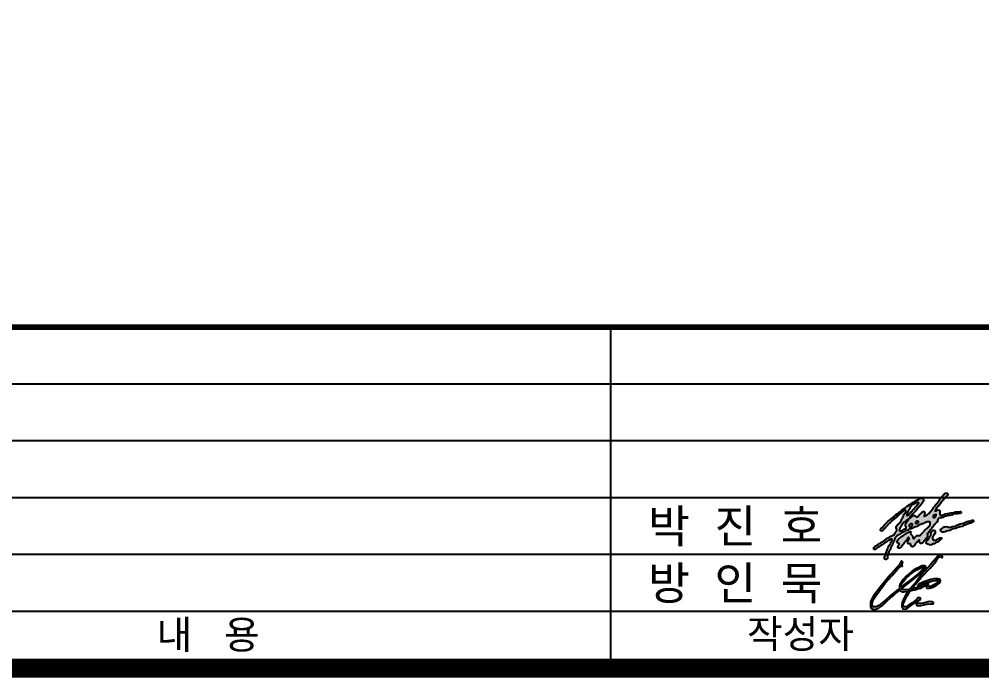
# Model space of a CAD drawing. Extents: x 0 to 84100, y 0 to 59400.
# Drawn here: x 40058 to 50212, y 1900 to 8850 of the extents above; entities that cross this region are included whole.
import ezdxf
from ezdxf.enums import TextEntityAlignment as Align

# ---------------------------------------------------------------- set-up
doc = ezdxf.new("R2010")
doc.units = 0
doc.header["$LTSCALE"] = 1000
doc.header["$MEASUREMENT"] = 0
doc.linetypes.add('A-ISONS01', pattern=[2, 1, 1])
doc.layers.get('0').update_dxf_attribs({"linetype": 'A-ISONS01', "lineweight": 0})
for name, color, linetype in [('CS-TABLE-LIN1', 4, 'A-ISONS01'), ('CX-BORD-LIN1', 4, 'A-ISONS01'), ('CX-BORD-LIN2', 3, 'A-ISONS01'), ('CX-BORD-TEX2', 7, 'A-ISONS01'), ('CX-BORD-TEX3', 6, 'A-ISONS01')]:
    doc.layers.add(name, color=color, linetype=linetype)
doc.styles.add('TB_TEXT', font='BareunDotumPro1.ttf')
doc.styles.add('TB_WBTXT', font='BareunDotumPro3.ttf')

# ---------------------------------------------------------------- blocks, each defined once
blk = doc.blocks.new('CXBLKA1-KECH-한국도로공사1')
h = blk.add_hatch(color=256)
h.paths.add_polyline_path([(496.04, 36.05), (496.08, 36.15), (496.1, 36.24), (496.13, 36.41), (496.1, 36.46), (496.09, 36.5), (496.06, 36.5), (496.05, 36.53), (495.92, 36.53), (495.86, 36.49), (495.82, 36.48), (495.82, 36.45), (495.8, 36.45), (495.8, 36.42), (495.77, 36.42), (495.77, 36.4), (495.73, 36.36), (495.69, 36.34), (495.64, 36.28), (495.6, 36.26), (495.55, 36.21), (495.53, 36.17), (495.49, 36.13), (495.48, 36.09), (495.38, 36), (495.24, 35.99), (495.22, 36.01), (495.18, 36.03), (495.15, 36.07), (495.11, 36.08), (495.07, 36.12), (494.91, 36.12), (494.79, 36.08), (494.7, 35.99), (494.69, 35.95), (494.64, 35.91), (494.54, 35.88), (494.53, 35.97), (494.56, 36.03), (494.6, 36.07), (494.69, 36.12), (494.74, 36.2), (494.76, 36.24), (494.78, 36.24), (494.78, 36.26), (494.82, 36.28), (495.02, 36.49), (495.06, 36.5), (495.1, 36.54), (495.11, 36.58), (495.19, 36.65), (495.2, 36.69), (495.26, 36.73), (495.28, 36.79), (495.34, 36.83), (495.35, 36.87), (495.42, 36.92), (495.43, 36.96), (495.45, 36.96), (495.45, 36.99), (495.48, 36.99), (495.48, 37.02), (495.52, 37.04), (495.53, 37.08), (495.59, 37.12), (495.6, 37.16), (495.65, 37.2), (495.67, 37.24), (495.69, 37.24), (495.69, 37.27), (495.72, 37.28), (495.73, 37.32), (495.84, 37.41), (495.85, 37.45), (495.89, 37.49), (496, 37.72), (495.97, 37.85), (495.96, 37.89), (495.92, 37.9), (495.9, 37.93), (495.65, 37.94), (495.57, 37.91), (495.55, 37.89), (495.48, 37.87), (495.44, 37.83), (495.4, 37.82), (495.39, 37.8), (495.31, 37.76), (495.2, 37.73), (495.18, 37.7), (495.14, 37.69), (495.07, 37.62), (495.06, 37.58), (495.03, 37.58), (495.03, 37.56), (495.01, 37.56), (494.99, 37.53), (494.91, 37.52), (494.87, 37.49), (494.81, 37.48), (494.76, 37.44), (494.72, 37.43), (494.72, 37.4), (494.69, 37.4), (494.65, 37.36), (494.5, 37.28), (494.46, 37.27), (494.44, 37.23), (494.4, 37.21), (494.35, 37.16), (494.27, 37.11), (494.23, 37.1), (494.21, 37.07), (494.17, 37.06), (494.12, 36.99), (494.08, 36.98), (494.04, 36.94), (493.91, 36.88), (493.88, 36.84), (493.84, 36.83), (493.83, 36.81), (493.79, 36.79), (493.79, 36.77), (493.75, 36.77), (493.73, 36.73), (493.69, 36.71), (493.69, 36.69), (493.66, 36.69), (493.66, 36.66), (493.54, 36.54), (493.47, 36.51), (493.46, 36.49), (493.42, 36.48), (493.37, 36.41), (493.33, 36.4), (493.3, 36.36), (493.18, 36.3), (493.17, 36.28), (493.11, 36.25), (493.03, 36.17), (492.99, 36.16), (492.96, 36.12), (492.91, 36.09), (492.89, 36.05), (492.8, 35.96), (492.76, 35.95), (492.75, 35.92), (492.71, 35.91), (492.64, 35.83), (492.6, 35.82), (492.6, 35.79), (492.58, 35.79), (492.56, 35.76), (492.46, 35.7), (492.42, 35.68), (492.41, 35.66), (492.37, 35.64), (492.3, 35.56), (492.26, 35.55), (492.26, 35.52), (492.22, 35.51), (492.22, 35.49), (491.89, 35.16), (491.88, 35.12), (491.85, 35.1), (491.84, 35.06), (491.81, 35.05), (491.8, 35.01), (491.76, 35), (491.67, 34.9), (491.65, 34.86), (491.61, 34.85), (491.57, 34.8), (491.53, 34.79), (491.51, 34.75), (491.47, 34.73), (491.47, 34.71), (491.44, 34.69), (491.44, 34.53), (491.48, 34.52), (491.49, 34.5), (491.61, 34.48), (491.67, 34.51), (491.72, 34.56), (491.73, 34.6), (491.79, 34.64), (491.8, 34.68), (491.88, 34.75), (491.89, 34.79), (491.92, 34.8), (491.93, 34.84), (492.17, 35.06), (492.18, 35.1), (492.38, 35.3), (492.42, 35.31), (492.56, 35.47), (492.6, 35.49), (492.6, 35.51), (492.63, 35.51), (492.75, 35.64), (492.79, 35.66), (492.84, 35.71), (492.88, 35.72), (492.89, 35.76), (492.93, 35.78), (492.95, 35.82), (492.97, 35.82), (493.03, 35.87), (493.07, 35.88), (493.08, 35.91), (493.12, 35.92), (493.26, 36.08), (493.3, 36.09), (493.37, 36.16), (493.38, 36.2), (493.44, 36.25), (493.47, 36.26), (493.49, 36.29), (493.53, 36.3), (493.54, 36.33), (493.58, 36.34), (493.73, 36.49), (493.79, 36.51), (493.83, 36.55), (493.84, 36.59), (493.87, 36.59), (493.87, 36.62), (493.94, 36.67), (494.07, 36.67), (494.1, 36.63), (494.1, 36.49), (494.04, 36.37), (494.02, 36.36), (494, 36.32), (493.98, 36.32), (493.98, 36.29), (493.91, 36.24), (493.86, 36.13), (493.83, 36), (493.8, 35.97), (493.79, 35.92), (493.77, 35.89), (493.71, 35.79), (493.67, 35.67), (493.66, 35.62), (493.62, 35.56), (493.58, 35.47), (493.55, 35.46), (493.54, 35.42), (493.5, 35.39), (493.49, 35.35), (493.45, 35.34), (493.45, 35.31), (493.38, 35.25), (493.34, 35.23), (493.34, 35.21), (493.32, 35.21), (493.32, 35.18), (493.21, 35.09), (493.2, 35.05), (493.17, 35.05), (493.16, 35.01), (493.11, 34.96), (493.09, 34.79), (493.13, 34.71), (493.16, 34.69), (493.16, 34.53), (493.13, 34.52), (493.12, 34.48), (493.08, 34.44), (493.04, 34.35), (492.97, 34.26), (492.96, 34.22), (492.8, 34.06), (492.76, 34.05), (492.72, 34.01), (492.67, 33.99), (492.64, 33.97), (492.55, 33.94), (492.43, 33.87), (492.39, 33.86), (492.35, 33.82), (492.15, 33.73), (492.12, 33.69), (492.08, 33.68), (492.06, 33.65), (492.02, 33.64), (491.97, 33.58), (491.9, 33.56), (491.89, 33.53), (491.85, 33.52), (491.8, 33.45), (491.73, 33.43), (491.69, 33.39), (491.55, 33.32), (491.51, 33.28), (491.47, 33.27), (491.47, 33.24), (491.42, 33.21), (491.34, 33.16), (491.22, 33.11), (491.16, 33.06), (491.13, 33.04), (491.07, 32.99), (490.97, 32.92), (490.93, 32.91), (490.89, 32.87), (490.85, 32.86), (490.82, 32.82), (490.77, 32.79), (490.76, 32.75), (490.73, 32.74), (490.73, 32.57), (490.76, 32.54), (490.91, 32.54), (491.05, 32.67), (491.14, 32.73), (491.2, 32.75), (491.22, 32.78), (491.26, 32.79), (491.27, 32.82), (491.31, 32.83), (491.36, 32.88), (491.53, 32.98), (491.57, 32.99), (491.61, 33.04), (491.65, 33.06), (491.75, 33.12), (491.79, 33.14), (491.82, 33.18), (491.86, 33.19), (491.88, 33.21), (491.92, 33.23), (491.96, 33.27), (492.05, 33.32), (492.1, 33.33), (492.12, 33.36), (492.15, 33.37), (492.21, 33.44), (492.31, 33.51), (492.39, 33.53), (492.41, 33.56), (492.45, 33.57), (492.51, 33.64), (492.62, 33.65), (492.64, 33.62), (492.67, 33.57), (492.64, 33.44), (492.59, 33.36), (492.58, 33.32), (492.54, 33.28), (492.48, 33.19), (492.46, 33.08), (492.43, 33.06), (492.42, 33.02), (492.37, 32.98), (492.35, 32.94), (492.33, 32.92), (492.26, 32.79), (492.23, 32.65), (492.19, 32.58), (492.13, 32.46), (492.06, 32.29), (492.01, 32.08), (491.97, 32.01), (491.92, 31.91), (491.88, 31.78), (491.86, 31.63), (491.9, 31.53), (491.97, 31.47), (492.04, 31.47), (492.06, 31.5), (492.1, 31.51), (492.1, 31.54), (492.13, 31.55), (492.17, 31.67), (492.18, 31.83), (492.22, 31.95), (492.27, 32.05), (492.29, 32.17), (492.33, 32.29), (492.34, 32.36), (492.38, 32.4), (492.39, 32.44), (492.42, 32.45), (492.48, 32.55), (492.51, 32.61), (492.54, 32.75), (492.56, 32.79), (492.58, 32.86), (492.6, 32.86), (492.6, 32.88), (492.64, 32.92), (492.72, 33.08), (492.75, 33.21), (492.8, 33.28), (492.83, 33.33), (492.88, 33.43), (492.89, 33.52), (492.93, 33.6), (492.96, 33.69), (492.99, 33.7), (493, 33.77), (493.04, 33.81), (493.05, 33.85), (493.09, 33.87), (493.11, 33.91), (493.13, 33.91), (493.13, 33.94), (493.16, 33.94), (493.16, 33.97), (493.2, 33.98), (493.21, 34.01), (493.3, 34.06), (493.37, 34.07), (493.4, 34.1), (493.44, 34.11), (493.47, 34.15), (493.51, 34.17), (493.53, 34.19), (493.57, 34.2), (493.62, 34.26), (493.74, 34.32), (493.8, 34.34), (493.83, 34.36), (493.9, 34.38), (493.96, 34.43), (494.02, 34.44), (494.08, 34.5), (494.37, 34.59), (494.39, 34.61), (494.43, 34.63), (494.48, 34.68), (494.6, 34.72), (494.72, 34.73), (494.85, 34.79), (494.89, 34.83), (495.06, 34.9), (495.18, 34.92), (495.3, 34.96), (495.32, 34.98), (495.36, 35), (495.4, 35.04), (495.47, 35.06), (495.49, 35.1), (495.59, 35.13), (495.6, 35.16), (495.67, 35.17), (495.77, 35.23), (495.9, 35.26), (496, 35.3), (496.06, 35.31), (496.13, 35.35), (496.19, 35.37), (496.25, 35.41), (496.31, 35.42), (496.34, 35.45), (496.56, 35.46), (496.67, 35.42), (496.7, 35.37), (496.7, 35.17), (496.66, 35.06), (496.63, 35.05), (496.62, 35.01), (496.58, 34.97), (496.54, 34.96), (496.5, 34.9), (496.46, 34.89), (496.33, 34.75), (496.29, 34.73), (496.1, 34.55), (496.09, 34.51), (496.04, 34.48), (496.02, 34.44), (495.93, 34.36), (495.92, 34.32), (495.71, 34.13), (495.69, 34.09), (495.64, 34.03), (495.59, 34.01), (495.49, 34.03), (495.28, 34.03), (495.27, 34.01), (495.23, 33.99), (495.19, 33.95), (495.18, 33.91), (495.12, 33.87), (495.11, 33.84), (495.06, 33.78), (495.01, 33.7), (494.9, 33.7), (494.81, 33.97), (494.77, 34.01), (494.76, 34.05), (494.64, 34.17), (494.62, 34.3), (494.65, 34.35), (494.62, 34.43), (494.5, 34.44), (494.45, 34.4), (494.37, 34.35), (494.31, 34.34), (494.23, 34.28), (494.19, 34.27), (494.15, 34.22), (494.11, 34.2), (494.11, 34.18), (494.08, 34.18), (494.02, 34.11), (493.91, 34.06), (493.86, 34.03), (493.82, 34.02), (493.8, 33.99), (493.77, 33.98), (493.73, 33.94), (493.69, 33.93), (493.65, 33.89), (493.61, 33.87), (493.59, 33.85), (493.55, 33.84), (493.53, 33.8), (493.49, 33.78), (493.46, 33.74), (493.42, 33.73), (493.28, 33.57), (493.22, 33.49), (493.18, 33.39), (493.21, 33.25), (493.25, 33.23), (493.36, 33.2), (493.41, 33.16), (493.42, 33.07), (493.4, 33.03), (493.38, 32.99), (493.36, 32.98), (493.34, 32.94), (493.32, 32.92), (493.3, 32.88), (493.28, 32.87), (493.28, 32.73), (493.33, 32.67), (493.46, 32.66), (493.49, 32.69), (493.53, 32.7), (493.61, 32.78), (493.62, 32.82), (493.66, 32.85), (493.67, 32.88), (493.73, 32.94), (493.74, 32.98), (493.78, 33), (493.79, 33.04), (493.86, 33.1), (493.87, 33.14), (493.9, 33.15), (493.91, 33.19), (493.94, 33.2), (493.95, 33.24), (494.02, 33.31), (494.03, 33.35), (494.07, 33.37), (494.08, 33.41), (494.23, 33.54), (494.28, 33.62), (494.29, 33.72), (494.35, 33.81), (494.43, 33.81), (494.44, 33.77), (494.45, 33.62), (494.4, 33.54), (494.39, 33.51), (494.35, 33.47), (494.32, 33.41), (494.32, 33.19), (494.36, 33.15), (494.49, 33.15), (494.61, 33.15), (494.64, 33.07), (494.66, 32.94), (494.72, 32.86), (494.81, 32.82), (494.9, 32.86), (494.94, 32.87), (494.99, 32.92), (495.01, 32.96), (495.03, 32.96), (495.06, 33.04), (495.09, 33.06), (495.11, 33.12), (495.14, 33.14), (495.15, 33.18), (495.18, 33.19), (495.19, 33.23), (495.26, 33.29), (495.27, 33.33), (495.3, 33.35), (495.31, 33.39), (495.34, 33.39), (495.4, 33.45), (495.44, 33.47), (495.48, 33.51), (495.56, 33.53), (495.57, 33.33), (495.6, 33.23), (495.65, 33.18), (495.78, 33.16), (495.84, 33.19), (495.9, 33.25), (495.92, 33.29), (496, 33.37), (496.01, 33.41), (496.05, 33.44), (496.06, 33.48), (496.18, 33.58), (496.19, 33.62), (496.22, 33.64), (496.26, 33.73), (496.34, 33.8), (496.39, 33.89), (496.39, 34.07), (496.38, 34.18), (496.42, 34.23), (496.43, 34.27), (496.5, 34.32), (496.51, 34.36), (496.56, 34.4), (496.58, 34.44), (496.6, 34.46), (496.62, 34.5), (496.66, 34.53), (496.68, 34.6), (496.71, 34.61), (496.72, 34.65), (496.75, 34.65), (496.75, 34.68), (496.85, 34.79), (496.87, 34.83), (496.89, 34.84), (496.91, 34.88), (496.96, 34.92), (496.97, 34.96), (497, 34.96), (497.01, 35), (497.05, 35.02), (497.07, 35.06), (497.13, 35.16), (497.14, 35.19), (497.17, 35.19), (497.17, 35.22), (497.21, 35.26), (497.25, 35.27), (497.29, 35.33), (497.33, 35.34), (497.33, 35.37), (497.36, 35.37), (497.41, 35.42), (497.45, 35.5), (497.46, 35.6), (497.51, 35.76), (497.59, 35.83), (497.75, 35.87), (497.87, 35.88), (497.92, 35.91), (498.02, 35.92), (498.12, 35.99), (498.23, 36.05), (498.37, 36.07), (498.6, 36.12), (498.77, 36.13), (498.97, 36.17), (499.07, 36.22), (499.08, 36.25), (499.18, 36.29), (499.55, 36.3), (499.68, 36.33), (499.84, 36.34), (499.92, 36.37), (499.96, 36.41), (499.96, 36.49), (499.86, 36.53), (499.35, 36.5), (499.24, 36.46), (499.18, 36.45), (499.15, 36.42), (498.85, 36.4), (498.73, 36.36), (498.52, 36.34), (498.28, 36.3), (498.19, 36.25), (498.13, 36.22), (497.98, 36.17), (497.75, 36.17), (497.74, 36.21), (497.71, 36.22), (497.71, 36.58), (497.69, 36.65), (497.63, 36.7), (497.49, 36.71), (497.42, 36.67), (497.36, 36.66), (497.28, 36.61), (497.2, 36.59), (497.2, 36.66), (497.32, 36.87), (497.33, 36.91), (497.36, 36.91), (497.36, 36.94), (497.38, 36.94), (497.38, 36.96), (497.42, 36.98), (497.43, 37.02), (497.46, 37.02), (497.46, 37.04), (497.49, 37.06), (497.5, 37.1), (497.58, 37.16), (497.59, 37.2), (497.69, 37.29), (497.7, 37.33), (497.74, 37.36), (497.75, 37.4), (497.8, 37.44), (497.82, 37.48), (497.84, 37.49), (497.86, 37.53), (497.9, 37.56), (497.91, 37.6), (497.95, 37.62), (497.96, 37.66), (498.02, 37.7), (498.03, 37.74), (498.06, 37.74), (498.07, 37.78), (498.12, 37.82), (498.13, 37.86), (498.19, 37.91), (498.23, 37.93), (498.45, 38.16), (498.53, 38.28), (498.54, 38.4), (498.52, 38.46), (498.49, 38.46), (498.48, 38.48), (498.28, 38.48), (498.21, 38.43), (498.2, 38.39), (498.17, 38.39), (498.16, 38.35), (498.13, 38.35), (498.13, 38.32), (498.11, 38.31), (498.09, 38.27), (498.07, 38.27), (498.07, 38.24), (498.03, 38.22), (498.02, 38.18), (497.92, 38.1), (497.91, 38.06), (497.86, 38.02), (497.84, 37.98), (497.82, 37.98), (497.82, 37.95), (497.76, 37.91), (497.75, 37.87), (497.71, 37.85), (497.7, 37.81), (497.66, 37.77), (497.61, 37.69), (497.59, 37.65), (497.55, 37.61), (497.54, 37.57), (497.51, 37.56), (497.43, 37.44), (497.42, 37.4), (497.37, 37.36), (497.36, 37.32), (497.33, 37.32), (497.33, 37.29), (497.29, 37.27), (497.28, 37.23), (497.24, 37.2), (497.22, 37.16), (497.16, 37.11), (497.14, 37.07), (497.09, 37.03), (497.08, 36.99), (497.04, 36.95), (497.01, 36.88), (496.97, 36.84), (496.96, 36.81), (496.92, 36.78), (496.91, 36.74), (496.88, 36.73), (496.85, 36.66), (496.81, 36.62), (496.8, 36.58), (496.76, 36.54), (496.72, 36.53), (496.66, 36.46), (496.64, 36.42), (496.62, 36.42), (496.6, 36.38), (496.56, 36.37), (496.54, 36.33), (496.5, 36.32), (496.48, 36.29), (496.42, 36.26), (496.39, 36.22), (496.35, 36.21), (496.33, 36.17), (496.29, 36.16), (496.25, 36.12), (496.19, 36.11), (496.11, 36.05)])
h.paths.add_polyline_path([(495.45, 35.49), (495.45, 35.37), (495.42, 35.34), (495.32, 35.29), (495.18, 35.29), (495.15, 35.3), (495.15, 35.42), (495.16, 35.46), (495.23, 35.51), (495.39, 35.52), (495.42, 35.5)], flags=16)
h.paths.add_polyline_path([(494.82, 35.21), (494.82, 35.12), (494.79, 35.05), (494.73, 34.98), (494.68, 34.96), (494.56, 34.96), (494.48, 34.98), (494.46, 35.09), (494.49, 35.16), (494.6, 35.25), (494.78, 35.25), (494.79, 35.21)], flags=16)
h.paths.add_polyline_path([(497, 35.92), (497, 36.07), (497.08, 36.15), (497.17, 36.2), (497.32, 36.24), (497.32, 36.12), (497.25, 35.97), (497.17, 35.91), (497.01, 35.91)], flags=16)
h.paths.add_polyline_path([(494.46, 35.79), (494.41, 35.7), (494.4, 35.66), (494.36, 35.64), (494.35, 35.6), (494.32, 35.6), (494.31, 35.55), (494.28, 35.54), (494.25, 35.47), (494.23, 35.47), (494.21, 35.42), (494.19, 35.41), (494.08, 35.18), (494.07, 35.02), (494.1, 34.98), (494.12, 34.92), (494.15, 34.9), (494.16, 34.79), (494.1, 34.75), (494, 34.72), (493.9, 34.67), (493.86, 34.65), (493.84, 34.63), (493.8, 34.61), (493.79, 34.59), (493.66, 34.52), (493.49, 34.52), (493.45, 34.52), (493.45, 34.67), (493.47, 34.75), (493.53, 34.85), (493.57, 34.89), (493.58, 34.93), (493.65, 35.02), (493.67, 35.08), (493.69, 35.13), (493.74, 35.23), (493.78, 35.26), (493.79, 35.3), (493.9, 35.41), (493.94, 35.42), (493.99, 35.47), (494.07, 35.52), (494.11, 35.54), (494.16, 35.59), (494.2, 35.6), (494.25, 35.67), (494.29, 35.68), (494.29, 35.71), (494.39, 35.79)], flags=16)
h.paths.add_polyline_path([(494.82, 36.63), (494.7, 36.51), (494.66, 36.5), (494.58, 36.42), (494.57, 36.38), (494.52, 36.34), (494.5, 36.3), (494.44, 36.25), (494.43, 36.21), (494.37, 36.18), (494.29, 36.16), (494.28, 36.13), (494.21, 36.13), (494.19, 36.16), (494.21, 36.26), (494.27, 36.34), (494.33, 36.55), (494.36, 36.57), (494.37, 36.61), (494.41, 36.65), (494.43, 36.69), (494.46, 36.73), (494.48, 36.79), (494.52, 36.86), (494.53, 36.95), (494.57, 37), (494.58, 37.04), (494.61, 37.04), (494.68, 37.11), (494.69, 37.15), (494.78, 37.24), (494.86, 37.28), (494.95, 37.29), (495.01, 37.33), (495.07, 37.36), (495.11, 37.4), (495.3, 37.49), (495.45, 37.5), (495.47, 37.41), (495.43, 37.36), (495.42, 37.32), (495.39, 37.31), (495.38, 37.27), (495.35, 37.27), (495.35, 37.24), (495.32, 37.24), (495.31, 37.2), (495.28, 37.19), (495.27, 37.15), (495.23, 37.12), (495.22, 37.08), (495.18, 37.04), (495.14, 37.03), (495.09, 36.98), (495.07, 36.94), (495.01, 36.88), (494.99, 36.84), (494.97, 36.84), (494.97, 36.82), (494.93, 36.81), (494.93, 36.78), (494.89, 36.75), (494.87, 36.71), (494.83, 36.67)], flags=16)
h.paths.add_polyline_path([(497.04, 33.52), (496.97, 33.58), (496.92, 33.68), (496.92, 33.82), (496.95, 33.86), (496.96, 33.9), (497.05, 33.99), (497.1, 34.09), (497.12, 34.15), (497.16, 34.19), (497.21, 34.28), (497.21, 34.5), (497.18, 34.51), (497.17, 34.55), (497.14, 34.56), (496.97, 34.56), (496.96, 34.53), (496.92, 34.52), (496.88, 34.48), (496.8, 34.36), (496.77, 34.27), (496.76, 34.1), (496.74, 34.02), (496.67, 33.93), (496.66, 33.86), (496.63, 33.84), (496.62, 33.8), (496.59, 33.78), (496.58, 33.74), (496.55, 33.73), (496.54, 33.69), (496.51, 33.68), (496.46, 33.6), (496.42, 33.53), (496.38, 33.52), (496.38, 33.49), (496.35, 33.48), (496.31, 33.41), (496.27, 33.28), (496.3, 33.18), (496.34, 33.14), (496.39, 33.11), (496.54, 33.08), (496.68, 33), (496.83, 33.02), (496.88, 33.07), (496.92, 33.08), (496.96, 33.12), (497.1, 33.15), (497.2, 33.19), (497.25, 33.24), (497.36, 33.29), (497.43, 33.31), (497.59, 33.37), (497.71, 33.51), (497.75, 33.52), (497.87, 33.65), (497.88, 33.77), (497.86, 33.78), (497.7, 33.76), (497.63, 33.72), (497.57, 33.7), (497.5, 33.65), (497.43, 33.62), (497.4, 33.58), (497.36, 33.57), (497.26, 33.51), (497.08, 33.51)], flags=17)
h.paths.add_polyline_path([(498.07, 34.86), (498.03, 34.85), (498.02, 34.83), (497.98, 34.81), (497.96, 34.79), (497.92, 34.77), (497.91, 34.75), (497.87, 34.73), (497.82, 34.68), (497.78, 34.6), (497.8, 34.48), (497.84, 34.46), (497.86, 34.42), (497.88, 34.4), (498, 34.35), (498.09, 34.35), (498.25, 34.39), (498.32, 34.43), (498.37, 34.46), (498.42, 34.47), (498.53, 34.52), (498.75, 34.55), (498.78, 34.57), (498.85, 34.59), (498.86, 34.61), (498.97, 34.67), (499.32, 34.75), (499.39, 34.76), (499.41, 34.79), (499.48, 34.8), (499.57, 34.85), (499.73, 34.9), (499.86, 34.92), (500.05, 34.97), (500.18, 35.05), (500.25, 35.06), (500.27, 35.09), (500.35, 35.1), (500.39, 35.13), (500.46, 35.14), (500.54, 35.19), (500.63, 35.23), (500.71, 35.25), (500.85, 35.3), (500.99, 35.33), (501.13, 35.39), (501.14, 35.42), (501.18, 35.43), (501.18, 35.46), (501.24, 35.5), (501.25, 35.58), (501.22, 35.62), (501.13, 35.63), (501.05, 35.58), (500.95, 35.52), (500.68, 35.51), (500.6, 35.49), (500.51, 35.47), (500.4, 35.41), (500.34, 35.39), (500.19, 35.33), (500.01, 35.29), (499.84, 35.25), (499.72, 35.18), (499.65, 35.17), (499.51, 35.1), (499.41, 35.08), (499.4, 35.05), (499.34, 35.04), (499.31, 35.01), (499.14, 34.97), (499.01, 34.96), (498.93, 34.92), (498.86, 34.9), (498.83, 34.88), (498.72, 34.86), (498.66, 34.89), (498.61, 34.9), (498.54, 34.94), (498.29, 34.96), (498.23, 34.93), (498.15, 34.92)])
h = blk.add_hatch(color=256)
h.paths.add_polyline_path([(493.76, 30.75), (493.73, 30.94), (493.73, 31.04), (493.8, 31.16), (493.78, 31.25), (493.71, 31.29), (493.64, 31.29), (493.61, 31.24), (493.59, 31.15), (493.48, 30.99), (492.5, 29.89), (491.4, 28.55), (490.82, 27.78), (490.6, 27.42), (490.42, 27.12), (490.4, 26.96), (490.37, 26.7), (490.39, 26.47), (490.5, 26.3), (490.65, 26.24), (490.83, 26.22), (491.24, 26.35), (491.67, 26.61), (492.16, 27.11), (492.55, 27.46), (492.79, 27.64), (493.04, 27.88), (493.4, 28.16), (493.53, 28.28), (493.62, 28.14), (493.78, 28.08), (493.91, 28.08), (494.28, 28.1), (494.42, 28.14), (494.09, 27.73), (493.9, 27.35), (493.72, 26.95), (493.68, 26.69), (493.7, 26.48), (493.8, 26.29), (493.95, 26.23), (494.21, 26.29), (494.44, 26.46), (494.81, 26.72), (495.33, 27.13), (495.2, 26.94), (495.19, 26.81), (495.23, 26.7), (495.29, 26.64), (495.42, 26.6), (495.71, 26.61), (496.16, 26.72), (496.38, 26.78), (496.72, 26.8), (496.93, 26.81), (497.04, 26.84), (497.02, 26.93), (496.94, 27), (496.87, 27.03), (496.65, 27.04), (496.48, 27.02), (496.22, 26.95), (495.94, 26.87), (495.7, 26.83), (495.51, 26.83), (495.41, 26.85), (495.39, 26.92), (495.39, 27.02), (495.43, 27.1), (495.5, 27.18), (495.57, 27.21), (495.68, 27.26), (495.68, 27.34), (495.65, 27.4), (495.54, 27.45), (495.36, 27.42), (495.27, 27.3), (495.08, 27.11), (494.76, 26.88), (494.35, 26.61), (494.15, 26.48), (493.96, 26.47), (493.89, 26.53), (493.85, 26.61), (493.85, 26.75), (493.93, 26.97), (494.17, 27.56), (494.35, 27.8), (494.44, 27.94), (494.56, 28.16), (494.84, 28.23), (495.05, 28.29), (495.38, 28.39), (495.66, 28.47), (496.1, 28.69), (496.25, 28.76), (496.25, 28.62), (496.29, 28.5), (496.41, 28.43), (496.61, 28.46), (496.88, 28.54), (497.33, 28.74), (497.69, 29.02), (497.75, 29.09), (497.76, 29.28), (497.71, 29.42), (497.51, 29.45), (497.08, 29.45), (496.75, 29.38), (496.23, 29.2), (495.92, 29.08), (495.72, 29), (495.63, 28.96), (495.47, 28.87), (495.41, 28.8), (495.38, 28.73), (495.39, 28.68), (495.44, 28.63), (495.55, 28.7), (495.81, 28.85), (496.22, 29.01), (496.61, 29.14), (496.97, 29.24), (497.24, 29.27), (497.43, 29.28), (497.56, 29.27), (497.6, 29.24), (497.6, 29.19), (497.6, 29.12), (497.51, 29.04), (497.21, 28.87), (496.76, 28.64), (496.54, 28.62), (496.47, 28.68), (496.43, 28.76), (496.47, 28.84), (496.52, 28.89), (496.47, 28.94), (496.36, 28.95), (496.22, 28.91), (495.93, 28.76), (495.55, 28.62), (495.23, 28.49), (495.06, 28.45), (494.68, 28.35), (495.75, 29.59), (496.69, 30.57), (497.31, 31.32), (497.44, 31.54), (497.58, 31.69), (497.71, 31.76), (497.85, 31.74), (497.96, 31.66), (497.99, 31.75), (497.95, 31.92), (497.75, 31.98), (497.49, 31.85), (497.26, 31.55), (496.77, 30.99), (495.78, 29.9), (495.19, 29.13), (494.56, 28.41), (494.44, 28.33), (494.21, 28.27), (494.09, 28.27), (493.93, 28.29), (493.72, 28.35), (493.71, 28.42), (493.76, 28.5), (494.73, 29.22), (495.67, 29.99), (496.04, 30.4), (496.12, 30.55), (496.21, 30.66), (496.18, 30.79), (496.09, 30.82), (495.81, 30.82), (495.56, 30.68), (495.17, 30.51), (494.78, 30.26), (494.47, 29.97), (494.19, 29.74), (493.85, 29.37), (493.61, 29.07), (493.53, 28.94), (493.49, 28.84), (493.46, 28.7), (493.45, 28.58), (493.45, 28.43), (493.04, 28.12), (492.49, 27.68), (491.92, 27.15), (491.27, 26.62), (490.98, 26.5), (490.81, 26.47), (490.65, 26.5), (490.59, 26.57), (490.58, 26.74), (490.6, 26.97), (490.69, 27.28), (491.07, 27.8), (491.95, 28.99), (492.66, 29.8), (493.27, 30.49), (493.55, 30.74), (493.6, 30.83)])
h.paths.add_polyline_path([(493.6, 28.55), (493.59, 28.66), (493.62, 28.86), (493.87, 29.19), (494.12, 29.47), (494.57, 29.9), (495.15, 30.33), (495.4, 30.47), (495.63, 30.57), (495.81, 30.64), (496, 30.65), (496.05, 30.61), (496.01, 30.55), (495.41, 29.98), (495.05, 29.67), (494.53, 29.27), (494.17, 29.01), (493.87, 28.78), (493.7, 28.63)], flags=16)
for points in [[(491.97, 31.47), (491.9, 31.53), (491.86, 31.63), (491.88, 31.78), (491.92, 31.91), (491.97, 32.01), (492.01, 32.08), (492.06, 32.29), (492.13, 32.46), (492.19, 32.58), (492.23, 32.65), (492.26, 32.79), (492.33, 32.92), (492.35, 32.94), (492.37, 32.98), (492.42, 33.02), (492.43, 33.06), (492.46, 33.08), (492.48, 33.19), (492.54, 33.28), (492.58, 33.32), (492.59, 33.36), (492.64, 33.44), (492.67, 33.57), (492.64, 33.62), (492.62, 33.65), (492.51, 33.64), (492.45, 33.57), (492.41, 33.56), (492.39, 33.53), (492.31, 33.51), (492.21, 33.44), (492.15, 33.37), (492.12, 33.36), (492.1, 33.33), (492.05, 33.32), (491.96, 33.27), (491.92, 33.23), (491.88, 33.21), (491.86, 33.19), (491.82, 33.18), (491.79, 33.14), (491.75, 33.12), (491.65, 33.06), (491.61, 33.04), (491.57, 32.99), (491.53, 32.98), (491.36, 32.88), (491.31, 32.83), (491.27, 32.82), (491.26, 32.79), (491.22, 32.78), (491.2, 32.75), (491.14, 32.73), (491.05, 32.67), (490.91, 32.54), (490.76, 32.54), (490.73, 32.57), (490.73, 32.74), (490.76, 32.75), (490.77, 32.79), (490.82, 32.82), (490.85, 32.86), (490.89, 32.87), (490.93, 32.91), (490.97, 32.92), (491.07, 32.99), (491.13, 33.04), (491.16, 33.06), (491.22, 33.11), (491.34, 33.16), (491.42, 33.21), (491.47, 33.24), (491.47, 33.27), (491.51, 33.28), (491.55, 33.32), (491.69, 33.39), (491.73, 33.43), (491.8, 33.45), (491.85, 33.52), (491.89, 33.53), (491.9, 33.56), (491.97, 33.58), (492.02, 33.64), (492.06, 33.65), (492.08, 33.68), (492.12, 33.69), (492.15, 33.73), (492.35, 33.82), (492.39, 33.86), (492.43, 33.87), (492.55, 33.94), (492.64, 33.97), (492.67, 33.99), (492.72, 34.01), (492.76, 34.05), (492.8, 34.06), (492.96, 34.22), (492.97, 34.26), (493.04, 34.35), (493.08, 34.44), (493.12, 34.48), (493.13, 34.52), (493.16, 34.53), (493.16, 34.69), (493.13, 34.71), (493.09, 34.79), (493.11, 34.96), (493.16, 35.01), (493.17, 35.05), (493.2, 35.05), (493.21, 35.09), (493.32, 35.18), (493.32, 35.21), (493.34, 35.21), (493.34, 35.23), (493.38, 35.25), (493.45, 35.31), (493.45, 35.34), (493.49, 35.35), (493.5, 35.39), (493.54, 35.42), (493.55, 35.46), (493.58, 35.47), (493.62, 35.56), (493.66, 35.62), (493.67, 35.67), (493.71, 35.79), (493.77, 35.89), (493.79, 35.92), (493.8, 35.97), (493.83, 36), (493.86, 36.13), (493.91, 36.24), (493.98, 36.29), (493.98, 36.32), (494, 36.32), (494.02, 36.36), (494.04, 36.37), (494.1, 36.49), (494.1, 36.63), (494.07, 36.67), (493.94, 36.67), (493.87, 36.62), (493.87, 36.59), (493.84, 36.59), (493.83, 36.55), (493.79, 36.51), (493.73, 36.49), (493.58, 36.34), (493.54, 36.33), (493.53, 36.3), (493.49, 36.29), (493.47, 36.26), (493.44, 36.25), (493.38, 36.2), (493.37, 36.16), (493.3, 36.09), (493.26, 36.08), (493.12, 35.92), (493.08, 35.91), (493.07, 35.88), (493.03, 35.87), (492.97, 35.82), (492.95, 35.82), (492.93, 35.78), (492.89, 35.76), (492.88, 35.72), (492.84, 35.71), (492.79, 35.66), (492.75, 35.64), (492.63, 35.51), (492.6, 35.51), (492.6, 35.49), (492.56, 35.47), (492.42, 35.31), (492.38, 35.3), (492.18, 35.1), (492.17, 35.06), (491.93, 34.84), (491.92, 34.8), (491.89, 34.79), (491.88, 34.75), (491.8, 34.68), (491.79, 34.64), (491.73, 34.6), (491.72, 34.56), (491.67, 34.51), (491.61, 34.48), (491.49, 34.5), (491.48, 34.52), (491.44, 34.53), (491.44, 34.69), (491.47, 34.71), (491.47, 34.73), (491.51, 34.75), (491.53, 34.79), (491.57, 34.8), (491.61, 34.85), (491.65, 34.86), (491.67, 34.9), (491.76, 35), (491.8, 35.01), (491.81, 35.05), (491.84, 35.06), (491.85, 35.1), (491.88, 35.12), (491.89, 35.16), (492.22, 35.49), (492.22, 35.51), (492.26, 35.52), (492.26, 35.55), (492.3, 35.56), (492.37, 35.64), (492.41, 35.66), (492.42, 35.68), (492.46, 35.7), (492.56, 35.76), (492.58, 35.79), (492.6, 35.79), (492.6, 35.82), (492.64, 35.83), (492.71, 35.91), (492.75, 35.92), (492.76, 35.95), (492.8, 35.96), (492.89, 36.05), (492.91, 36.09), (492.96, 36.12), (492.99, 36.16), (493.03, 36.17), (493.11, 36.25), (493.17, 36.28), (493.18, 36.3), (493.3, 36.36), (493.33, 36.4), (493.37, 36.41), (493.42, 36.48), (493.46, 36.49), (493.47, 36.51), (493.54, 36.54), (493.66, 36.66), (493.66, 36.69), (493.69, 36.69), (493.69, 36.71), (493.73, 36.73), (493.75, 36.77), (493.79, 36.77), (493.79, 36.79), (493.83, 36.81), (493.84, 36.83), (493.88, 36.84), (493.91, 36.88), (494.04, 36.94), (494.08, 36.98), (494.12, 36.99), (494.17, 37.06), (494.21, 37.07), (494.23, 37.1), (494.27, 37.11), (494.35, 37.16), (494.4, 37.21), (494.44, 37.23), (494.46, 37.27), (494.5, 37.28), (494.65, 37.36), (494.69, 37.4), (494.72, 37.4), (494.72, 37.43), (494.76, 37.44), (494.81, 37.48), (494.87, 37.49), (494.91, 37.52), (494.99, 37.53), (495.01, 37.56), (495.03, 37.56), (495.03, 37.58), (495.06, 37.58), (495.07, 37.62), (495.14, 37.69), (495.18, 37.7), (495.2, 37.73), (495.31, 37.76), (495.39, 37.8), (495.4, 37.82), (495.44, 37.83), (495.48, 37.87), (495.55, 37.89), (495.57, 37.91), (495.65, 37.94), (495.9, 37.93), (495.92, 37.9), (495.96, 37.89), (495.97, 37.85), (496, 37.72), (495.89, 37.49), (495.85, 37.45), (495.84, 37.41), (495.73, 37.32), (495.72, 37.28), (495.69, 37.27), (495.69, 37.24), (495.67, 37.24), (495.65, 37.2), (495.6, 37.16), (495.59, 37.12), (495.53, 37.08), (495.52, 37.04), (495.48, 37.02), (495.48, 36.99), (495.45, 36.99), (495.45, 36.96), (495.43, 36.96), (495.42, 36.92), (495.35, 36.87), (495.34, 36.83), (495.28, 36.79), (495.26, 36.73), (495.2, 36.69), (495.19, 36.65), (495.11, 36.58), (495.1, 36.54), (495.06, 36.5), (495.02, 36.49), (494.82, 36.28), (494.78, 36.26), (494.78, 36.24), (494.76, 36.24), (494.74, 36.2), (494.69, 36.12), (494.6, 36.07), (494.56, 36.03), (494.53, 35.97), (494.54, 35.88), (494.64, 35.91), (494.69, 35.95), (494.7, 35.99), (494.79, 36.08), (494.91, 36.12), (495.07, 36.12), (495.11, 36.08), (495.15, 36.07), (495.18, 36.03), (495.22, 36.01), (495.24, 35.99), (495.38, 36), (495.48, 36.09), (495.49, 36.13), (495.53, 36.17), (495.55, 36.21), (495.6, 36.26), (495.64, 36.28), (495.69, 36.34), (495.73, 36.36), (495.77, 36.4), (495.77, 36.42), (495.8, 36.42), (495.8, 36.45), (495.82, 36.45), (495.82, 36.48), (495.86, 36.49), (495.92, 36.53), (496.05, 36.53), (496.06, 36.5), (496.09, 36.5), (496.1, 36.46), (496.13, 36.41), (496.1, 36.24), (496.08, 36.15), (496.04, 36.05), (496.11, 36.05), (496.19, 36.11), (496.25, 36.12), (496.29, 36.16), (496.33, 36.17), (496.35, 36.21), (496.39, 36.22), (496.42, 36.26), (496.48, 36.29), (496.5, 36.32), (496.54, 36.33), (496.56, 36.37), (496.6, 36.38), (496.62, 36.42), (496.64, 36.42), (496.66, 36.46), (496.72, 36.53), (496.76, 36.54), (496.8, 36.58), (496.81, 36.62), (496.85, 36.66), (496.88, 36.73), (496.91, 36.74), (496.92, 36.78), (496.96, 36.81), (496.97, 36.84), (497.01, 36.88), (497.04, 36.95), (497.08, 36.99), (497.09, 37.03), (497.14, 37.07), (497.16, 37.11), (497.22, 37.16), (497.24, 37.2), (497.28, 37.23), (497.29, 37.27), (497.33, 37.29), (497.33, 37.32), (497.36, 37.32), (497.37, 37.36), (497.42, 37.4), (497.43, 37.44), (497.51, 37.56), (497.54, 37.57), (497.55, 37.61), (497.59, 37.65), (497.61, 37.69), (497.66, 37.77), (497.7, 37.81), (497.71, 37.85), (497.75, 37.87), (497.76, 37.91), (497.82, 37.95), (497.82, 37.98), (497.84, 37.98), (497.86, 38.02), (497.91, 38.06), (497.92, 38.1), (498.02, 38.18), (498.03, 38.22), (498.07, 38.24), (498.07, 38.27), (498.09, 38.27), (498.11, 38.31), (498.13, 38.32), (498.13, 38.35), (498.16, 38.35), (498.17, 38.39), (498.2, 38.39), (498.21, 38.43), (498.28, 38.48), (498.48, 38.48), (498.49, 38.46), (498.52, 38.46), (498.54, 38.4), (498.53, 38.28), (498.45, 38.16), (498.23, 37.93), (498.19, 37.91), (498.13, 37.86), (498.12, 37.82), (498.07, 37.78), (498.06, 37.74), (498.03, 37.74), (498.02, 37.7), (497.96, 37.66), (497.95, 37.62), (497.91, 37.6), (497.9, 37.56), (497.86, 37.53), (497.84, 37.49), (497.82, 37.48), (497.8, 37.44), (497.75, 37.4), (497.74, 37.36), (497.7, 37.33), (497.69, 37.29), (497.59, 37.2), (497.58, 37.16), (497.5, 37.1), (497.49, 37.06), (497.46, 37.04), (497.46, 37.02), (497.43, 37.02), (497.42, 36.98), (497.38, 36.96), (497.38, 36.94), (497.36, 36.94), (497.36, 36.91), (497.33, 36.91), (497.32, 36.87), (497.2, 36.66), (497.2, 36.59), (497.28, 36.61), (497.36, 36.66), (497.42, 36.67), (497.49, 36.71), (497.63, 36.7), (497.69, 36.65), (497.71, 36.58), (497.71, 36.22), (497.74, 36.21), (497.75, 36.17), (497.98, 36.17), (498.13, 36.22), (498.19, 36.25), (498.28, 36.3), (498.52, 36.34), (498.73, 36.36), (498.85, 36.4), (499.15, 36.42), (499.18, 36.45), (499.24, 36.46), (499.35, 36.5), (499.86, 36.53), (499.96, 36.49), (499.96, 36.41), (499.92, 36.37), (499.84, 36.34), (499.68, 36.33), (499.55, 36.3), (499.18, 36.29), (499.08, 36.25), (499.07, 36.22), (498.97, 36.17), (498.77, 36.13), (498.6, 36.12), (498.37, 36.07), (498.23, 36.05), (498.12, 35.99), (498.02, 35.92), (497.92, 35.91), (497.87, 35.88), (497.75, 35.87), (497.59, 35.83), (497.51, 35.76), (497.46, 35.6), (497.45, 35.5), (497.41, 35.42), (497.36, 35.37), (497.33, 35.37), (497.33, 35.34), (497.29, 35.33), (497.25, 35.27), (497.21, 35.26), (497.17, 35.22), (497.17, 35.19), (497.14, 35.19), (497.13, 35.16), (497.07, 35.06), (497.05, 35.02), (497.01, 35), (497, 34.96), (496.97, 34.96), (496.96, 34.92), (496.91, 34.88), (496.89, 34.84), (496.87, 34.83), (496.85, 34.79), (496.75, 34.68), (496.75, 34.65), (496.72, 34.65), (496.71, 34.61), (496.68, 34.6), (496.66, 34.53), (496.62, 34.5), (496.6, 34.46), (496.58, 34.44), (496.56, 34.4), (496.51, 34.36), (496.5, 34.32), (496.43, 34.27), (496.42, 34.23), (496.38, 34.18), (496.39, 34.07), (496.39, 33.89), (496.34, 33.8), (496.26, 33.73), (496.22, 33.64), (496.19, 33.62), (496.18, 33.58), (496.06, 33.48), (496.05, 33.44), (496.01, 33.41), (496, 33.37), (495.92, 33.29), (495.9, 33.25), (495.84, 33.19), (495.78, 33.16), (495.65, 33.18), (495.6, 33.23), (495.57, 33.33), (495.56, 33.53), (495.48, 33.51), (495.44, 33.47), (495.4, 33.45), (495.34, 33.39), (495.31, 33.39), (495.3, 33.35), (495.27, 33.33), (495.26, 33.29), (495.19, 33.23), (495.18, 33.19), (495.15, 33.18), (495.14, 33.14), (495.11, 33.12), (495.09, 33.06), (495.06, 33.04), (495.03, 32.96), (495.01, 32.96), (494.99, 32.92), (494.94, 32.87), (494.9, 32.86), (494.81, 32.82), (494.72, 32.86), (494.66, 32.94), (494.64, 33.07), (494.61, 33.15), (494.49, 33.15), (494.36, 33.15), (494.32, 33.19), (494.32, 33.41), (494.35, 33.47), (494.39, 33.51), (494.4, 33.54), (494.45, 33.62), (494.44, 33.77), (494.43, 33.81), (494.35, 33.81), (494.29, 33.72), (494.28, 33.62), (494.23, 33.54), (494.08, 33.41), (494.07, 33.37), (494.03, 33.35), (494.02, 33.31), (493.95, 33.24), (493.94, 33.2), (493.91, 33.19), (493.9, 33.15), (493.87, 33.14), (493.86, 33.1), (493.79, 33.04), (493.78, 33), (493.74, 32.98), (493.73, 32.94), (493.67, 32.88), (493.66, 32.85), (493.62, 32.82), (493.61, 32.78), (493.53, 32.7), (493.49, 32.69), (493.46, 32.66), (493.33, 32.67), (493.28, 32.73), (493.28, 32.87), (493.3, 32.88), (493.32, 32.92), (493.34, 32.94), (493.36, 32.98), (493.38, 32.99), (493.4, 33.03), (493.42, 33.07), (493.41, 33.16), (493.36, 33.2), (493.25, 33.23), (493.21, 33.25), (493.18, 33.39), (493.22, 33.49), (493.28, 33.57), (493.42, 33.73), (493.46, 33.74), (493.49, 33.78), (493.53, 33.8), (493.55, 33.84), (493.59, 33.85), (493.61, 33.87), (493.65, 33.89), (493.69, 33.93), (493.73, 33.94), (493.77, 33.98), (493.8, 33.99), (493.82, 34.02), (493.86, 34.03), (493.91, 34.06), (494.02, 34.11), (494.08, 34.18), (494.11, 34.18), (494.11, 34.2), (494.15, 34.22), (494.19, 34.27), (494.23, 34.28), (494.31, 34.34), (494.37, 34.35), (494.45, 34.4), (494.5, 34.44), (494.62, 34.43), (494.65, 34.35), (494.62, 34.3), (494.64, 34.17), (494.76, 34.05), (494.77, 34.01), (494.81, 33.97), (494.9, 33.7), (495.01, 33.7), (495.06, 33.78), (495.11, 33.84), (495.12, 33.87), (495.18, 33.91), (495.19, 33.95), (495.23, 33.99), (495.27, 34.01), (495.28, 34.03), (495.49, 34.03), (495.59, 34.01), (495.64, 34.03), (495.69, 34.09), (495.71, 34.13), (495.92, 34.32), (495.93, 34.36), (496.02, 34.44), (496.04, 34.48), (496.09, 34.51), (496.1, 34.55), (496.29, 34.73), (496.33, 34.75), (496.46, 34.89), (496.5, 34.9), (496.54, 34.96), (496.58, 34.97), (496.62, 35.01), (496.63, 35.05), (496.66, 35.06), (496.7, 35.17), (496.7, 35.37), (496.67, 35.42), (496.56, 35.46), (496.34, 35.45), (496.31, 35.42), (496.25, 35.41), (496.19, 35.37), (496.13, 35.35), (496.06, 35.31), (496, 35.3), (495.9, 35.26), (495.77, 35.23), (495.67, 35.17), (495.6, 35.16), (495.59, 35.13), (495.49, 35.1), (495.47, 35.06), (495.4, 35.04), (495.36, 35), (495.32, 34.98), (495.3, 34.96), (495.18, 34.92), (495.06, 34.9), (494.89, 34.83), (494.85, 34.79), (494.72, 34.73), (494.6, 34.72), (494.48, 34.68), (494.43, 34.63), (494.39, 34.61), (494.37, 34.59), (494.08, 34.5), (494.02, 34.44), (493.96, 34.43), (493.9, 34.38), (493.83, 34.36), (493.8, 34.34), (493.74, 34.32), (493.62, 34.26), (493.57, 34.2), (493.53, 34.19), (493.51, 34.17), (493.47, 34.15), (493.44, 34.11), (493.4, 34.1), (493.37, 34.07), (493.3, 34.06), (493.21, 34.01), (493.2, 33.98), (493.16, 33.97), (493.16, 33.94), (493.13, 33.94), (493.13, 33.91), (493.11, 33.91), (493.09, 33.87), (493.05, 33.85), (493.04, 33.81), (493, 33.77), (492.99, 33.7), (492.96, 33.69), (492.93, 33.6), (492.89, 33.52), (492.88, 33.43), (492.83, 33.33), (492.8, 33.28), (492.75, 33.21), (492.72, 33.08), (492.64, 32.92), (492.6, 32.88), (492.6, 32.86), (492.58, 32.86), (492.56, 32.79), (492.54, 32.75), (492.51, 32.61), (492.48, 32.55), (492.42, 32.45), (492.39, 32.44), (492.38, 32.4), (492.34, 32.36), (492.33, 32.29), (492.29, 32.17), (492.27, 32.05), (492.22, 31.95), (492.18, 31.83), (492.17, 31.67), (492.13, 31.55), (492.1, 31.54), (492.1, 31.51), (492.06, 31.5), (492.04, 31.47), (491.97, 31.47)], [(494.21, 36.13), (494.28, 36.13), (494.29, 36.16), (494.37, 36.18), (494.43, 36.21), (494.44, 36.25), (494.5, 36.3), (494.52, 36.34), (494.57, 36.38), (494.58, 36.42), (494.66, 36.5), (494.7, 36.51), (494.82, 36.63), (494.83, 36.67), (494.87, 36.71), (494.89, 36.75), (494.93, 36.78), (494.93, 36.81), (494.97, 36.82), (494.97, 36.84), (494.99, 36.84), (495.01, 36.88), (495.07, 36.94), (495.09, 36.98), (495.14, 37.03), (495.18, 37.04), (495.22, 37.08), (495.23, 37.12), (495.27, 37.15), (495.28, 37.19), (495.31, 37.2), (495.32, 37.24), (495.35, 37.24), (495.35, 37.27), (495.38, 37.27), (495.39, 37.31), (495.42, 37.32), (495.43, 37.36), (495.47, 37.41), (495.45, 37.5), (495.3, 37.49), (495.11, 37.4), (495.07, 37.36), (495.01, 37.33), (494.95, 37.29), (494.86, 37.28), (494.78, 37.24), (494.69, 37.15), (494.68, 37.11), (494.61, 37.04), (494.58, 37.04), (494.57, 37), (494.53, 36.95), (494.52, 36.86), (494.48, 36.79), (494.46, 36.73), (494.43, 36.69), (494.41, 36.65), (494.37, 36.61), (494.36, 36.57), (494.33, 36.55), (494.27, 36.34), (494.21, 36.26), (494.19, 36.16), (494.21, 36.13)], [(493.49, 34.52), (493.66, 34.52), (493.79, 34.59), (493.8, 34.61), (493.84, 34.63), (493.86, 34.65), (493.9, 34.67), (494, 34.72), (494.1, 34.75), (494.16, 34.79), (494.15, 34.9), (494.12, 34.92), (494.1, 34.98), (494.07, 35.02), (494.08, 35.18), (494.19, 35.41), (494.21, 35.42), (494.23, 35.47), (494.25, 35.47), (494.28, 35.54), (494.31, 35.55), (494.32, 35.6), (494.35, 35.6), (494.36, 35.64), (494.4, 35.66), (494.41, 35.7), (494.46, 35.79), (494.39, 35.79), (494.29, 35.71), (494.29, 35.68), (494.25, 35.67), (494.2, 35.6), (494.16, 35.59), (494.11, 35.54), (494.07, 35.52), (493.99, 35.47), (493.94, 35.42), (493.9, 35.41), (493.79, 35.3), (493.78, 35.26), (493.74, 35.23), (493.69, 35.13), (493.67, 35.08), (493.65, 35.02), (493.58, 34.93), (493.57, 34.89), (493.53, 34.85), (493.47, 34.75), (493.45, 34.67), (493.45, 34.52), (493.49, 34.52)], [(497.01, 35.91), (497.17, 35.91), (497.25, 35.97), (497.32, 36.12), (497.32, 36.24), (497.17, 36.2), (497.08, 36.15), (497, 36.07), (497, 35.92), (497.01, 35.91)], [(498, 34.35), (497.88, 34.4), (497.86, 34.42), (497.84, 34.46), (497.8, 34.48), (497.78, 34.6), (497.82, 34.68), (497.87, 34.73), (497.91, 34.75), (497.92, 34.77), (497.96, 34.79), (497.98, 34.81), (498.02, 34.83), (498.03, 34.85), (498.07, 34.86), (498.15, 34.92), (498.23, 34.93), (498.29, 34.96), (498.54, 34.94), (498.61, 34.9), (498.66, 34.89), (498.72, 34.86), (498.83, 34.88), (498.86, 34.9), (498.93, 34.92), (499.01, 34.96), (499.14, 34.97), (499.31, 35.01), (499.34, 35.04), (499.4, 35.05), (499.41, 35.08), (499.51, 35.1), (499.65, 35.17), (499.72, 35.18), (499.84, 35.25), (500.01, 35.29), (500.19, 35.33), (500.34, 35.39), (500.4, 35.41), (500.51, 35.47), (500.6, 35.49), (500.68, 35.51), (500.95, 35.52), (501.05, 35.58), (501.13, 35.63), (501.22, 35.62), (501.25, 35.58), (501.24, 35.5), (501.18, 35.46), (501.18, 35.43), (501.14, 35.42), (501.13, 35.39), (500.99, 35.33), (500.85, 35.3), (500.71, 35.25), (500.63, 35.23), (500.54, 35.19), (500.46, 35.14), (500.39, 35.13), (500.35, 35.1), (500.27, 35.09), (500.25, 35.06), (500.18, 35.05), (500.05, 34.97), (499.86, 34.92), (499.73, 34.9), (499.57, 34.85), (499.48, 34.8), (499.41, 34.79), (499.39, 34.76), (499.32, 34.75), (498.97, 34.67), (498.86, 34.61), (498.85, 34.59), (498.78, 34.57), (498.75, 34.55), (498.53, 34.52), (498.42, 34.47), (498.37, 34.46), (498.32, 34.43), (498.25, 34.39), (498.09, 34.35), (498, 34.35)], [(494.56, 34.96), (494.68, 34.96), (494.73, 34.98), (494.79, 35.05), (494.82, 35.12), (494.82, 35.21), (494.79, 35.21), (494.78, 35.25), (494.6, 35.25), (494.49, 35.16), (494.46, 35.09), (494.48, 34.98), (494.56, 34.96)], [(495.18, 35.29), (495.32, 35.29), (495.42, 35.34), (495.45, 35.37), (495.45, 35.49), (495.42, 35.5), (495.39, 35.52), (495.23, 35.51), (495.16, 35.46), (495.15, 35.42), (495.15, 35.3), (495.18, 35.29)], [(496.68, 33), (496.54, 33.08), (496.39, 33.11), (496.34, 33.14), (496.3, 33.18), (496.27, 33.28), (496.31, 33.41), (496.35, 33.48), (496.38, 33.49), (496.38, 33.52), (496.42, 33.53), (496.46, 33.6), (496.51, 33.68), (496.54, 33.69), (496.55, 33.73), (496.58, 33.74), (496.59, 33.78), (496.62, 33.8), (496.63, 33.84), (496.66, 33.86), (496.67, 33.93), (496.74, 34.02), (496.76, 34.1), (496.77, 34.27), (496.8, 34.36), (496.88, 34.48), (496.92, 34.52), (496.96, 34.53), (496.97, 34.56), (497.14, 34.56), (497.17, 34.55), (497.18, 34.51), (497.21, 34.5), (497.21, 34.28), (497.16, 34.19), (497.12, 34.15), (497.1, 34.09), (497.05, 33.99), (496.96, 33.9), (496.95, 33.86), (496.92, 33.82), (496.92, 33.68), (496.97, 33.58), (497.04, 33.52), (497.08, 33.51), (497.26, 33.51), (497.36, 33.57), (497.4, 33.58), (497.43, 33.62), (497.5, 33.65), (497.57, 33.7), (497.63, 33.72), (497.7, 33.76), (497.86, 33.78), (497.88, 33.77), (497.87, 33.65), (497.75, 33.52), (497.71, 33.51), (497.59, 33.37), (497.43, 33.31), (497.36, 33.29), (497.25, 33.24), (497.2, 33.19), (497.1, 33.15), (496.96, 33.12), (496.92, 33.08), (496.88, 33.07), (496.83, 33.02), (496.68, 33)]]:
    blk.add_lwpolyline(points)
for points in [[(493.76, 30.75), (493.73, 30.94), (493.73, 31.04), (493.8, 31.16), (493.78, 31.25), (493.71, 31.29), (493.64, 31.29), (493.61, 31.24), (493.59, 31.15), (493.48, 30.99), (492.5, 29.89), (491.4, 28.55), (490.82, 27.78), (490.6, 27.42), (490.42, 27.12), (490.4, 26.96), (490.37, 26.7), (490.39, 26.47), (490.5, 26.3), (490.65, 26.24), (490.83, 26.22), (491.24, 26.35), (491.67, 26.61), (492.16, 27.11), (492.55, 27.46), (492.79, 27.64), (493.04, 27.88), (493.4, 28.16), (493.53, 28.28), (493.62, 28.14), (493.78, 28.08), (493.91, 28.08), (494.28, 28.1), (494.42, 28.14), (494.09, 27.73), (493.9, 27.35), (493.72, 26.95), (493.68, 26.69), (493.7, 26.48), (493.8, 26.29), (493.95, 26.23), (494.21, 26.29), (494.44, 26.46), (494.81, 26.72), (495.33, 27.13), (495.2, 26.94), (495.19, 26.81), (495.23, 26.7), (495.29, 26.64), (495.42, 26.6), (495.71, 26.61), (496.16, 26.72), (496.38, 26.78), (496.72, 26.8), (496.93, 26.81), (497.04, 26.84), (497.02, 26.93), (496.94, 27), (496.87, 27.03), (496.65, 27.04), (496.48, 27.02), (496.22, 26.95), (495.94, 26.87), (495.7, 26.83), (495.51, 26.83), (495.41, 26.85), (495.39, 26.92), (495.39, 27.02), (495.43, 27.1), (495.5, 27.18), (495.57, 27.21), (495.68, 27.26), (495.68, 27.34), (495.65, 27.4), (495.54, 27.45), (495.36, 27.42), (495.27, 27.3), (495.08, 27.11), (494.76, 26.88), (494.35, 26.61), (494.15, 26.48), (493.96, 26.47), (493.89, 26.53), (493.85, 26.61), (493.85, 26.75), (493.93, 26.97), (494.17, 27.56), (494.35, 27.8), (494.44, 27.94), (494.56, 28.16), (494.84, 28.23), (495.05, 28.29), (495.38, 28.39), (495.66, 28.47), (496.1, 28.69), (496.25, 28.76), (496.25, 28.62), (496.29, 28.5), (496.41, 28.43), (496.61, 28.46), (496.88, 28.54), (497.33, 28.74), (497.69, 29.02), (497.75, 29.09), (497.76, 29.28), (497.71, 29.42), (497.51, 29.45), (497.08, 29.45), (496.75, 29.38), (496.23, 29.2), (495.92, 29.08), (495.72, 29), (495.63, 28.96), (495.47, 28.87), (495.41, 28.8), (495.38, 28.73), (495.39, 28.68), (495.44, 28.63), (495.55, 28.7), (495.81, 28.85), (496.22, 29.01), (496.61, 29.14), (496.97, 29.24), (497.24, 29.27), (497.43, 29.28), (497.56, 29.27), (497.6, 29.24), (497.6, 29.19), (497.6, 29.12), (497.51, 29.04), (497.21, 28.87), (496.76, 28.64), (496.54, 28.62), (496.47, 28.68), (496.43, 28.76), (496.47, 28.84), (496.52, 28.89), (496.47, 28.94), (496.36, 28.95), (496.22, 28.91), (495.93, 28.76), (495.55, 28.62), (495.23, 28.49), (495.06, 28.45), (494.68, 28.35), (495.75, 29.59), (496.69, 30.57), (497.31, 31.32), (497.44, 31.54), (497.58, 31.69), (497.71, 31.76), (497.85, 31.74), (497.96, 31.66), (497.99, 31.75), (497.95, 31.92), (497.75, 31.98), (497.49, 31.85), (497.26, 31.55), (496.77, 30.99), (495.78, 29.9), (495.19, 29.13), (494.56, 28.41), (494.44, 28.33), (494.21, 28.27), (494.09, 28.27), (493.93, 28.29), (493.72, 28.35), (493.71, 28.42), (493.76, 28.5), (494.73, 29.22), (495.67, 29.99), (496.04, 30.4), (496.12, 30.55), (496.21, 30.66), (496.18, 30.79), (496.09, 30.82), (495.81, 30.82), (495.56, 30.68), (495.17, 30.51), (494.78, 30.26), (494.47, 29.97), (494.19, 29.74), (493.85, 29.37), (493.61, 29.07), (493.53, 28.94), (493.49, 28.84), (493.46, 28.7), (493.45, 28.58), (493.45, 28.43), (493.04, 28.12), (492.49, 27.68), (491.92, 27.15), (491.27, 26.62), (490.98, 26.5), (490.81, 26.47), (490.65, 26.5), (490.59, 26.57), (490.58, 26.74), (490.6, 26.97), (490.69, 27.28), (491.07, 27.8), (491.95, 28.99), (492.66, 29.8), (493.27, 30.49), (493.55, 30.74), (493.6, 30.83)], [(493.6, 28.55), (493.59, 28.66), (493.62, 28.86), (493.87, 29.19), (494.12, 29.47), (494.57, 29.9), (495.15, 30.33), (495.4, 30.47), (495.63, 30.57), (495.81, 30.64), (496, 30.65), (496.05, 30.61), (496.01, 30.55), (495.41, 29.98), (495.05, 29.67), (494.53, 29.27), (494.17, 29.01), (493.87, 28.78), (493.7, 28.63)]]:
    blk.add_lwpolyline(points, close=True)
at = {"layer": 'CX-BORD-LIN1', "const_width": 2}
blk.add_lwpolyline([(821, 20), (25, 20), (25, 574), (821, 574)], close=True, dxfattribs=at)
at = {"layer": 'CX-BORD-LIN1'}
for points, const_width in [([(821, 56), (25, 56)], 0.6), ([(583, 26), (295, 26)], 0.2)]:
    blk.add_lwpolyline(points, dxfattribs=dict(at, const_width=const_width))
blk.add_lwpolyline([(463, 20), (463, 56)], dxfattribs=at)
at = {"layer": 'CX-BORD-LIN2'}
blk.add_line((583, 50), (295, 50), dxfattribs=at)
for points in [[(583, 44), (295, 44)], [(583, 38), (295, 38)], [(583, 32), (295, 32)]]:
    blk.add_lwpolyline(points, dxfattribs=at)
at = {"layer": 'CX-BORD-LIN1', "style": 'TB_TEXT'}
for tag, height, p in [('TR_RNUM5', 3, (310.11, 52.64)), ('TR_RDAT5', 3.5, (342.5, 53)), ('TR_DGN5', 3.5, (476.12, 53)), ('TR_CHK5', 3.5, (516.12, 53)), ('TR_APP5', 3.5, (556.12, 53)), ('TR_RDAT4', 3.5, (342.5, 47)), ('TR_DGN4', 3.5, (476.12, 47)), ('TR_CHK4', 3.5, (516.12, 47)), ('TR_APP4', 3.5, (556.12, 47)), ('TR_RNUM4', 3, (310.11, 46.64)), ('TR_RDAT3', 3.5, (342.5, 41)), ('TR_DGN3', 3.5, (476.12, 41)), ('TR_CHK3', 3.5, (516.12, 41)), ('TR_APP3', 3.5, (556.12, 41)), ('TR_RNUM3', 3, (310.11, 40.64)), ('TR_RDAT2', 3.5, (342.5, 35)), ('TR_DGN2', 3.5, (476.12, 35)), ('TR_CHK2', 3.5, (516.12, 35)), ('TR_APP2', 3.5, (556.12, 35)), ('TR_RNUM2', 3, (310.11, 34.64)), ('TR_RDAT1', 3.5, (342.5, 29)), ('TR_DGN1', 3.5, (476.12, 29)), ('TR_CHK1', 3.5, (516.12, 29)), ('TR_APP1', 3.5, (556.12, 29)), ('TR_RNUM1', 3, (310.11, 28.64))]:
    blk.add_attdef(tag, text='', height=height, dxfattribs=at).set_placement(p, align=Align.MIDDLE_CENTER)
for tag, p in [('TR_RCON5', (367.3, 53)), ('TR_RCON4', (367.3, 47)), ('TR_RCON3', (367.3, 41)), ('TR_RCON2', (367.3, 35)), ('TR_RCON1', (367.3, 29))]:
    blk.add_attdef(tag, text='', height=3.5, dxfattribs=at).set_placement(p, align=Align.MIDDLE_LEFT)
at = {"layer": 'CX-BORD-LIN2', "style": 'TB_TEXT'}
blk.add_attdef('TD_VERSION', text='', height=3, rotation=90, dxfattribs=at).set_placement((825.5, 68.01), align=Align.MIDDLE_CENTER)
at = {"layer": 'CX-BORD-TEX2', "style": 'TB_TEXT'}
for tag, height, p in [('TB_CNAME', 5, (40.34, 551.83)), ('TB_CSCOP', 4, (41.63, 543.83))]:
    blk.add_attdef(tag, text='', height=height, dxfattribs=at).set_placement(p, align=Align.BOTTOM_LEFT)
at = {"layer": 'CX-BORD-TEX2', "style": 'TB_WBTXT'}
for tag, height, p in [('TB_MTITIL', 10, (423, 553.33)), ('TB_STITL', 7, (423, 538.33))]:
    blk.add_attdef(tag, text='', height=height, dxfattribs=at).set_placement(p, align=Align.MIDDLE_CENTER)
at = {"layer": 'CX-BORD-TEX3', "style": 'TB_TEXT'}
for s, p in [('내   용', (420.5, 23.58)), ('작성자', (483, 23.66))]:
    blk.add_text(s, height=3, dxfattribs=at).set_placement(p, align=Align.MIDDLE)
for tag, height, p in [('TD_LNDST', 4.5, (240, 51.5)), ('TD_DSECT', 4.5, (630.5, 51.5)), ('TD_DDIST', 4.5, (679.5, 51.5)), ('TD_DNAME_TOP', 4.5, (780, 47.96)), ('TD_DCOMP', 4.5, (240, 42.59)), ('TD_CSECT', 4.5, (630.5, 42.5)), ('TD_CDIST', 4.5, (679.5, 42.5)), ('TD_DNAME_MAIN', 4.5, (780, 41.47)), ('TD_DNAME_BOT', 3, (780, 35.25)), ('TD_CCOMP', 4.5, (240, 33.59)), ('TD_HSCAL', 4.5, (637.5, 33.5)), ('TD_VSCAL', 4.5, (686.5, 33.5)), ('TD_CNAME', 5, (90, 27.6)), ('TD_CSTEP', 4.5, (275.74, 25.13)), ('TD_FIELD', 4.5, (205, 25.13)), ('TD_DWGCODE', 4.5, (662, 24.79)), ('TD_DWGNO', 4.5, (780, 25))]:
    blk.add_attdef(tag, text='', height=height, dxfattribs=at).set_placement(p, align=Align.MIDDLE_CENTER)

msp = doc.modelspace()

# ---------------------------------------------------------------- block references
at = {"layer": 'CS-TABLE-LIN1'}
ref = msp.add_blockref('CXBLKA1-KECH-한국도로공사1', (0, 0), dxfattribs=dict(at, xscale=100.0000000058374, yscale=100.0000000058374, zscale=100.0000000058374))
ref.add_attrib('TR_DGN2', '박  진  호', dxfattribs={"layer": 'CX-BORD-LIN1', "height": 350, "style": 'TB_TEXT'}).set_placement((47612, 3500), align=Align.MIDDLE_CENTER)
ref.add_attrib('TR_DGN1', '방  인  묵', dxfattribs={"layer": 'CX-BORD-LIN1', "height": 350, "style": 'TB_TEXT'}).set_placement((47612, 2900), align=Align.MIDDLE_CENTER)

doc.saveas('drawing.dxf')
